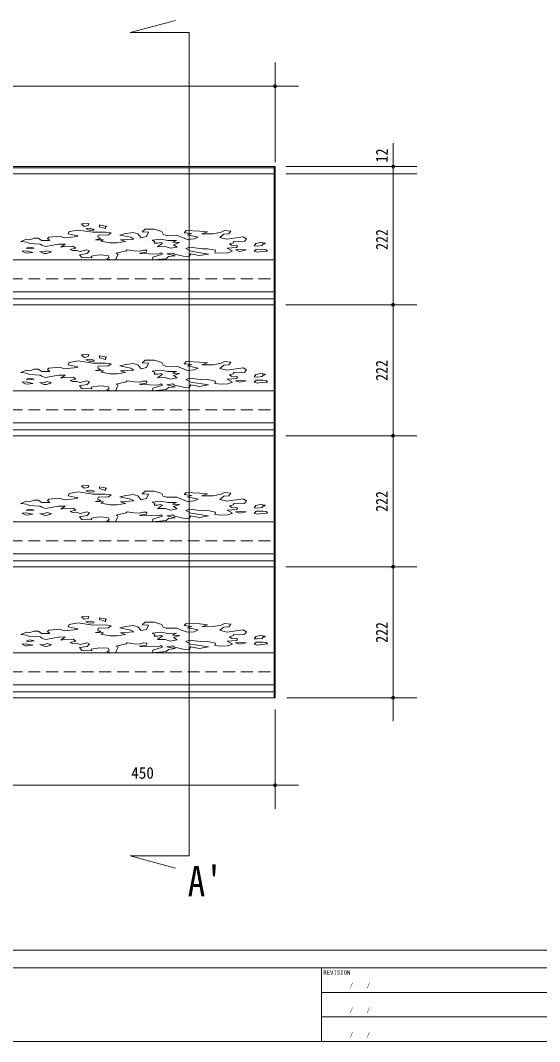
# Model space of a CAD drawing. Units: millimetres, scale not verified. Extents: x -2100 to 2010, y -1460 to 1631.
# Drawn here: x -1102 to -222, y -1460 to 271 of the extents above; entities that cross this region are included whole.
import ezdxf
from ezdxf.enums import TextEntityAlignment as Align

# ---------------------------------------------------------------- set-up
doc = ezdxf.new("R2010")
doc.units = ezdxf.units.MM
doc.header["$LTSCALE"] = 10
doc.header["$PDMODE"] = 32
doc.header["$PDSIZE"] = 5
doc.linetypes.add('DASHED2', pattern=[3, 2, -1])
for name, color, linetype, lineweight in [('1-0_STR', 2, 'Continuous', 18), ('1-C_DIM', 4, 'Continuous', 18), ('1-E_MRK1', 5, 'Continuous', 9), ('F-0', 7, 'Continuous', 18), ('F-8__0-0_', 7, 'Continuous', 18)]:
    doc.layers.add(name, color=color, linetype=linetype, lineweight=lineweight)
doc.layers.add('F-D_TXT', color=7, linetype='Continuous')
doc.styles.add('ＭＳ ゴシック', font='')
doc.styles.get('ＭＳ ゴシック').set_extended_font_data('MS Gothic')

# ---------------------------------------------------------------- blocks, each defined once
blk = doc.blocks.new('ARBF8')
at = {"layer": 'F-8__0-0_'}
for points in [[(-0.00475, 0.00814), (-0.004575, 0.00757), (-0.0043, 0.007715), (-0.00425, 0.008165)], [(-0.00314, 0.006992), (-0.003533, 0.007403), (-0.003533, 0.007795), (-0.00303, 0.00744), (-0.00314, 0.007385)], [(-0.004195, 0.007155), (-0.004475, 0.007005), (-0.004253, 0.006707), (-0.003917, 0.006727), (-0.003897, 0.006875)], [(0.000588, 0.004375), (0.00001, 0.00419), (0.000195, 0.00388), (0.000135, 0.00357), (0.000385, 0.00351), (0.000567, 0.00367), (0.000697, 0.003537), (0.000362, 0.002792), (0.000865, 0.002792), (0.001238, 0.002385), (0.001685, 0.002608), (0.001442, 0.00313), (0.001852, 0.003557), (0.001388, 0.00367), (0.001648, 0.004023), (0.00107, 0.00406)], [(-0.008292, 0.003482), (-0.008555, 0.003278), (-0.008313, 0.00313), (-0.008015, 0.00324)], [(0.007453, 0.002413), (0.007521, 0.002781), (0.007666, 0.002765), (0.007658, 0.002915), (0.007344, 0.00309), (0.007028, 0.002861), (0.006913, 0.002386), (0.007103, 0.002331)], [(-0.008555, 0.0027), (-0.008815, 0.002645), (-0.008627, 0.00229), (-0.00848, 0.002217), (-0.008108, 0.002328)], [(-0.007622, 0.00244), (-0.007363, 0.00205), (-0.007175, 0.002012), (-0.006915, 0.002273), (-0.00686, 0.002423), (-0.007157, 0.002608), (-0.007325, 0.002385)], [(0.005638, 0.00163), (0.005935, 0.001307), (0.006368, 0.001559), (0.006003, 0.001709)], [(0.007125, 0.001037), (0.007404, 0.001158), (0.007792, 0.001202), (0.007713, 0.001508), (0.007485, 0.001628), (0.007035, 0.001634), (0.006898, 0.001247)]]:
    blk.add_lwpolyline(points, close=True, dxfattribs=at)
for points in [[(-0.007715, 0.005307), (-0.007475, 0.004785), (-0.006935, 0.004768), (-0.007083, 0.005175), (-0.00699, 0.005455), (-0.006245, 0.005595), (-0.00596, 0.00524), (-0.005043, 0.005452), (-0.005018, 0.005602), (-0.005667, 0.006052), (-0.005593, 0.006578), (-0.004993, 0.006828), (-0.003993, 0.006253), (-0.003142, 0.006228), (-0.002767, 0.006027), (-0.002942, 0.005602), (-0.00365, 0.005587), (-0.003675, 0.005188), (-0.003475, 0.004888), (-0.003825, 0.004662), (-0.003282, 0.004598), (-0.003482, 0.004322), (-0.00284, 0.003908), (-0.00239, 0.003857), (-0.001808, 0.004097), (-0.002135, 0.00448)], [(-0.002135, 0.00448), (-0.00124, 0.004568), (-0.001425, 0.00496), (-0.002168, 0.005513), (-0.00187, 0.005755), (-0.001257, 0.00594), (-0.000958, 0.005622), (-0.000735, 0.004805), (-0.00038, 0.00501), (-0.000233, 0.00592), (-0.00066, 0.006052), (-0.000455, 0.00661), (0.000158, 0.006535), (0.00068, 0.006015), (0.000755, 0.005417), (0.00096, 0.005157), (0.001685, 0.005103), (0.002002, 0.004675), (0.00241, 0.00417), (0.002857, 0.004228), (0.003132, 0.004602), (0.002407, 0.005152), (0.002675, 0.005395), (0.0022, 0.00562), (0.002325, 0.006095), (0.003257, 0.005877), (0.003782, 0.005653), (0.003383, 0.005253), (0.004157, 0.005228), (0.004707, 0.005502), (0.004933, 0.005828), (0.005358, 0.005653), (0.005208, 0.005078), (0.004882, 0.005052), (0.004607, 0.004403), (0.005058, 0.003953), (0.006182, 0.004352), (0.006408, 0.003927), (0.006258, 0.003353), (0.005537, 0.003482)], [(-0.000902, 0.001917), (-0.001238, 0.00203), (-0.001703, 0.00231), (-0.001778, 0.002105), (-0.002448, 0.00164), (-0.002318, 0.001398), (-0.002448, 0.000727), (-0.002485, 0.000318), (-0.002672, 0.000262), (-0.0031, 0.00043), (-0.002933, 0.000765), (-0.003005, 0.00123), (-0.003583, 0.001398), (-0.00416, 0.001155), (-0.004123, 0.000803), (-0.004792, 0.00095), (-0.004942, 0.001545), (-0.00442, 0.001733), (-0.004253, 0.00229), (-0.00444, 0.002515), (-0.004888, 0.002197), (-0.005148, 0.002495), (-0.00539, 0.002478), (-0.005575, 0.0027), (-0.005185, 0.002962), (-0.00537, 0.003407), (-0.005965, 0.00337), (-0.006208, 0.00326), (-0.005893, 0.00391), (-0.006358, 0.00393), (-0.007233, 0.003482), (-0.007475, 0.00378), (-0.007585, 0.00406), (-0.008313, 0.004228), (-0.008518, 0.004562), (-0.00889, 0.004692), (-0.008518, 0.005195), (-0.008275, 0.005047), (-0.007978, 0.005363), (-0.007715, 0.005307)], [(0.005537, 0.003482), (0.00552, 0.003185), (0.00524, 0.002962), (0.00539, 0.00259), (0.005725, 0.002645), (0.00578, 0.002348), (0.005707, 0.002142), (0.005072, 0.00205), (0.005428, 0.001378), (0.00511, 0.00108), (0.004627, 0.001045), (0.004235, 0.001175), (0.004273, 0.001677), (0.00375, 0.002067), (0.003435, 0.002067), (0.002533, 0.002478), (0.002282, 0.002203), (0.002608, 0.001653), (0.003808, 0.000928), (0.003158, 0.000652), (0.002608, 0.001053), (0.002482, 0.000527), (0.002075, 0.00062), (0.001483, 0.001102), (0.001383, 0.001352), (0.000975, 0.00122), (0.001535, 0.00076), (0.001087, 0.00063), (0.00092, 0.000185), (0, 0), (0.00002, 0.000577), (0.000687, 0.001172), (0.000577, 0.001488), (0.000353, 0.001228), (-0.00081, 0.001415), (-0.000885, 0.00151), (-0.0004, 0.001677), (-0.00038, 0.002085), (-0.000605, 0.00216), (-0.000902, 0.001917)]]:
    blk.add_lwpolyline(points, dxfattribs=at)

msp = doc.modelspace()

# ---------------------------------------------------------------- linework, layer by layer
at = {"layer": '1-0_STR'}
for p, q in [((-1570.75, 23.19), (-670.74, 23.19)), ((-672.24, 21.07), (-1569.25, 21.07)), ((-672.24, 23.19), (-672.24, -877.03)), ((-670.74, 23.19), (-670.74, -877.03)), ((-672.24, 11.12), (-1569.25, 11.12)), ((-1568.63, -188.9), (-672.65, -188.9)), ((-672.65, -200.97), (-1568.63, -200.97)), ((-1568.63, -210.91), (-672.65, -210.91)), ((-1568.63, -410.94), (-672.65, -410.94)), ((-672.65, -423.01), (-1568.63, -423.01)), ((-1568.63, -432.95), (-672.65, -432.95)), ((-1568.63, -632.98), (-672.65, -632.98)), ((-672.65, -645.05), (-1568.63, -645.05)), ((-1568.63, -654.99), (-672.65, -654.99)), ((-1568.63, -855.02), (-672.65, -855.02)), ((-670.74, -877.03), (-1570.75, -877.03)), ((-672.65, -867.08), (-1568.63, -867.08))]:
    msp.add_line(p, q, dxfattribs=at)
at = {"layer": '1-0_STR', "color": 7}
for p, q in [((-1123.28, -134.92), (-673.28, -134.92)), ((-1123.28, -356.96), (-673.28, -356.96)), ((-1123.28, -579), (-673.28, -579)), ((-1123.28, -801.04), (-673.28, -801.04))]:
    msp.add_line(p, q, dxfattribs=at)
at = {"layer": '1-0_STR', "color": 7, "linetype": 'DASHED2'}
for p, q in [((-1568.63, -166.92), (-673.28, -166.92)), ((-1568.63, -388.96), (-673.28, -388.96)), ((-1568.63, -611), (-673.28, -611)), ((-1568.63, -833.04), (-673.28, -833.04))]:
    msp.add_line(p, q, dxfattribs=at)
at = {"layer": '1-C_DIM'}
for p, q in [((-670.74, 31.02), (-670.74, 199.5)), ((-1610.75, 159.5), (-630.74, 159.5)), ((-470.71, -917.03), (-470.71, 63.19)), ((-652.75, 23.19), (-430.71, 23.19)), ((-470.5, 23.19), (-470.5, 11.12)), ((-652.75, 11.12), (-430.71, 11.12)), ((-470.71, 11.12), (-470.5, 11.12)), ((-652.75, -210.91), (-430.71, -210.91)), ((-652.75, -432.95), (-430.71, -432.95)), ((-652.75, -654.99), (-430.71, -654.99)), ((-650.63, -877.03), (-430.71, -877.03)), ((-670.74, -896.93), (-670.74, -1065.41)), ((-670.74, -896.93), (-670.74, -1022.69)), ((-1610.75, -1025.41), (-630.74, -1025.41))]:
    msp.add_line(p, q, dxfattribs=at)
at = {"layer": '1-C_DIM', "color": 5}
for p in [(-670.74, 159.5), (-470.5, 23.19), (-470.71, -210.91), (-470.71, -432.95), (-470.71, -654.99), (-470.71, -877.03), (-670.74, -1025.41)]:
    msp.add_point(p, dxfattribs=at)
at = {"layer": '1-E_MRK1'}
for p, q in [((-816.56, 250.4), (-816.56, -1145.18)), ((-916.56, -1145.18), (-839.28, -1165.89)), ((-816.56, -1145.18), (-916.56, -1145.18))]:
    msp.add_line(p, q, dxfattribs=at)
msp.add_lwpolyline([(-816.56, 250.4), (-916.56, 250.4), (-839.28, 271.11)], dxfattribs=at)
at = {"layer": 'F-0'}
for p, q in [((-2009.99, -1335.05), (2010.01, -1335.05)), ((-592.16, -1335.05), (-592.16, -1460.05)), ((-592.16, -1335.05), (-592.16, -1460.05)), ((-592.16, -1335.05), (-592.16, -1460.05)), ((157.84, -1376.71), (-592.16, -1376.71)), ((157.84, -1418.38), (-592.16, -1418.38)), ((2010.01, -1460.05), (-2009.99, -1460.05))]:
    msp.add_line(p, q, dxfattribs=at)
msp.add_lwpolyline([(2010.01, -1305.05), (0.01, -1305.05), (-2009.99, -1305.05)], dxfattribs=at)

# ---------------------------------------------------------------- block references
at = {"layer": '1-0_STR', "xscale": 25000, "yscale": 7943.046, "rotation": 1.60997}
for p in [(-878.28, -134.92), (-878.28, -356.96), (-878.28, -579), (-878.28, -801.04)]:
    msp.add_blockref('ARBF8', p, dxfattribs=at)

# ---------------------------------------------------------------- texts
at = {"layer": '1-C_DIM', "color": 7, "style": 'ＭＳ ゴシック', "width": 0.85}
for s, rotation, p in [('12', 88.986, (-473.82, 30.21)), ('222', 89.945, (-473.63, -117.89)), ('222', 90, (-473.71, -339.93)), ('222', 90, (-473.71, -561.97)), ('222', 90, (-473.71, -784.01))]:
    msp.add_text(s, height=20.23, rotation=rotation, dxfattribs=at).set_placement(p, align=Align.BOTTOM_LEFT)
at = {"layer": '1-C_DIM', "color": 7, "style": 'ＭＳ ゴシック', "width": 0.95}
msp.add_text('450', height=19.79, dxfattribs=at).set_placement((-914.49, -1020.41), align=Align.BOTTOM_LEFT)
at = {"layer": '1-E_MRK1', "style": 'ＭＳ ゴシック', "width": 0.85}
msp.add_text("A'", height=51.32, dxfattribs=at).set_placement((-818.79, -1229.03), align=Align.BOTTOM_LEFT)
at = {"layer": 'F-D_TXT', "style": 'ＭＳ ゴシック'}
for s, p in [('REVISION', (-588.94, -1348.74)), ('/    /', (-544.19, -1370.38)), ('/    /', (-544.19, -1412.05)), ('/    /', (-544.19, -1453.72))]:
    msp.add_text(s, height=7.331, dxfattribs=at).set_placement(p, align=Align.BOTTOM_LEFT)

doc.saveas('drawing.dxf')
